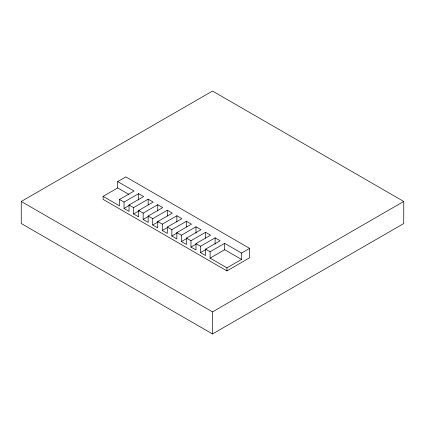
<?xml version="1.0" encoding="UTF-8"?>
<svg xmlns="http://www.w3.org/2000/svg" width="425" height="425" viewBox="0 0 425 425"><rect width="100%" height="100%" fill="white"/><g stroke="black" fill="none" stroke-linecap="round" stroke-linejoin="round"><path stroke-width="0.64" d="M21.25 201.461L212.5 91.04L403.75 201.461L403.75 223.539L212.5 333.96L21.25 223.539L21.25 201.461L212.5 311.876L403.75 201.461M117.688 187.94L117.688 181.592L125.816 176.896L249.65 248.391L249.65 257.778L226.939 270.89L103.105 199.394L103.105 196.355L117.688 187.94L128.988 194.459M103.105 196.355L119.489 205.817L119.489 199.463L134.072 191.048L117.688 181.592M124.031 202.087L138.614 193.667L143.634 196.568L129.051 204.988L129.051 211.337L124.031 208.436L124.031 202.087L119.489 199.463M124.031 208.436L129.636 205.201M133.593 207.607L148.176 199.192L153.197 202.087L138.614 210.508L138.614 216.856L133.593 213.956L133.593 207.607L129.051 204.988M133.593 213.956L139.761 210.396M143.156 213.132L157.739 204.712L162.759 207.607L148.176 216.028L148.176 222.376L143.156 219.481L143.156 213.132L138.614 210.508M143.156 219.481L148.761 216.24M152.718 218.652L167.301 210.232L172.322 213.132L157.739 221.547L157.739 227.896L152.718 225L152.718 218.652L148.176 216.028M152.718 225L158.886 221.436M162.281 224.172L176.864 215.751L181.884 218.652L167.301 227.072L167.301 233.421L162.281 230.52L162.281 224.172L157.739 221.547M162.281 230.52L167.886 227.285M171.843 229.691L186.426 221.271L191.447 224.172L176.864 232.592L176.864 238.94L171.843 236.04L171.843 229.691L167.301 227.072M171.843 236.04L176.89 233.128M181.406 235.211L195.989 226.796L201.009 229.691L186.426 238.112L186.426 244.46L181.406 241.565L181.406 235.211L176.864 232.592M181.406 241.565L187.011 238.324M190.968 240.736L205.551 232.316L210.572 235.211L195.989 243.631L195.989 249.98L190.968 247.084L190.968 240.736L186.426 238.112M190.968 247.084L196.015 244.168M200.531 246.256L215.114 237.835L220.134 240.736L205.551 249.151L205.551 255.505L200.531 252.604L200.531 246.256L195.989 243.631M200.531 252.604L206.136 249.363M205.551 249.151L210.093 251.775L224.676 243.355L241.522 253.082L249.65 248.391M210.093 251.775L210.093 258.124L224.676 249.703L241.522 259.436L241.522 253.082M210.093 258.124L226.939 267.851L241.522 259.436M226.939 267.851L226.939 270.89M224.676 243.355L224.676 249.703M215.114 237.835L215.114 244.184M212.5 311.876L212.5 333.96M205.551 232.316L205.551 238.027M195.989 226.796L195.989 233.144M186.426 221.271L186.426 226.987M176.864 215.751L176.864 222.1M167.301 210.232L167.301 215.948M157.739 204.712L157.739 211.06M148.176 199.192L148.176 204.903M138.614 193.667L138.614 200.016"/></g></svg>
